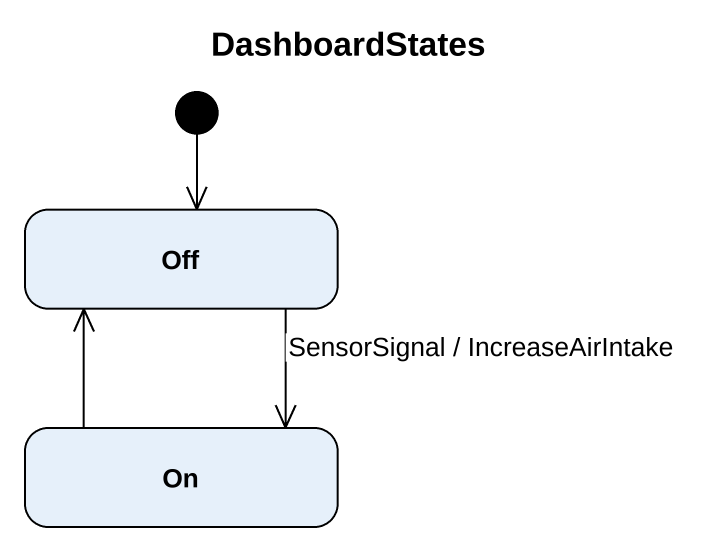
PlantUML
@startuml
title DashboardStates
hide empty description
state Off
state "On" as On_
[*] --> Off
Off --> On_ : SensorSignal / IncreaseAirIntake
On_ -up-> Off
@enduml
